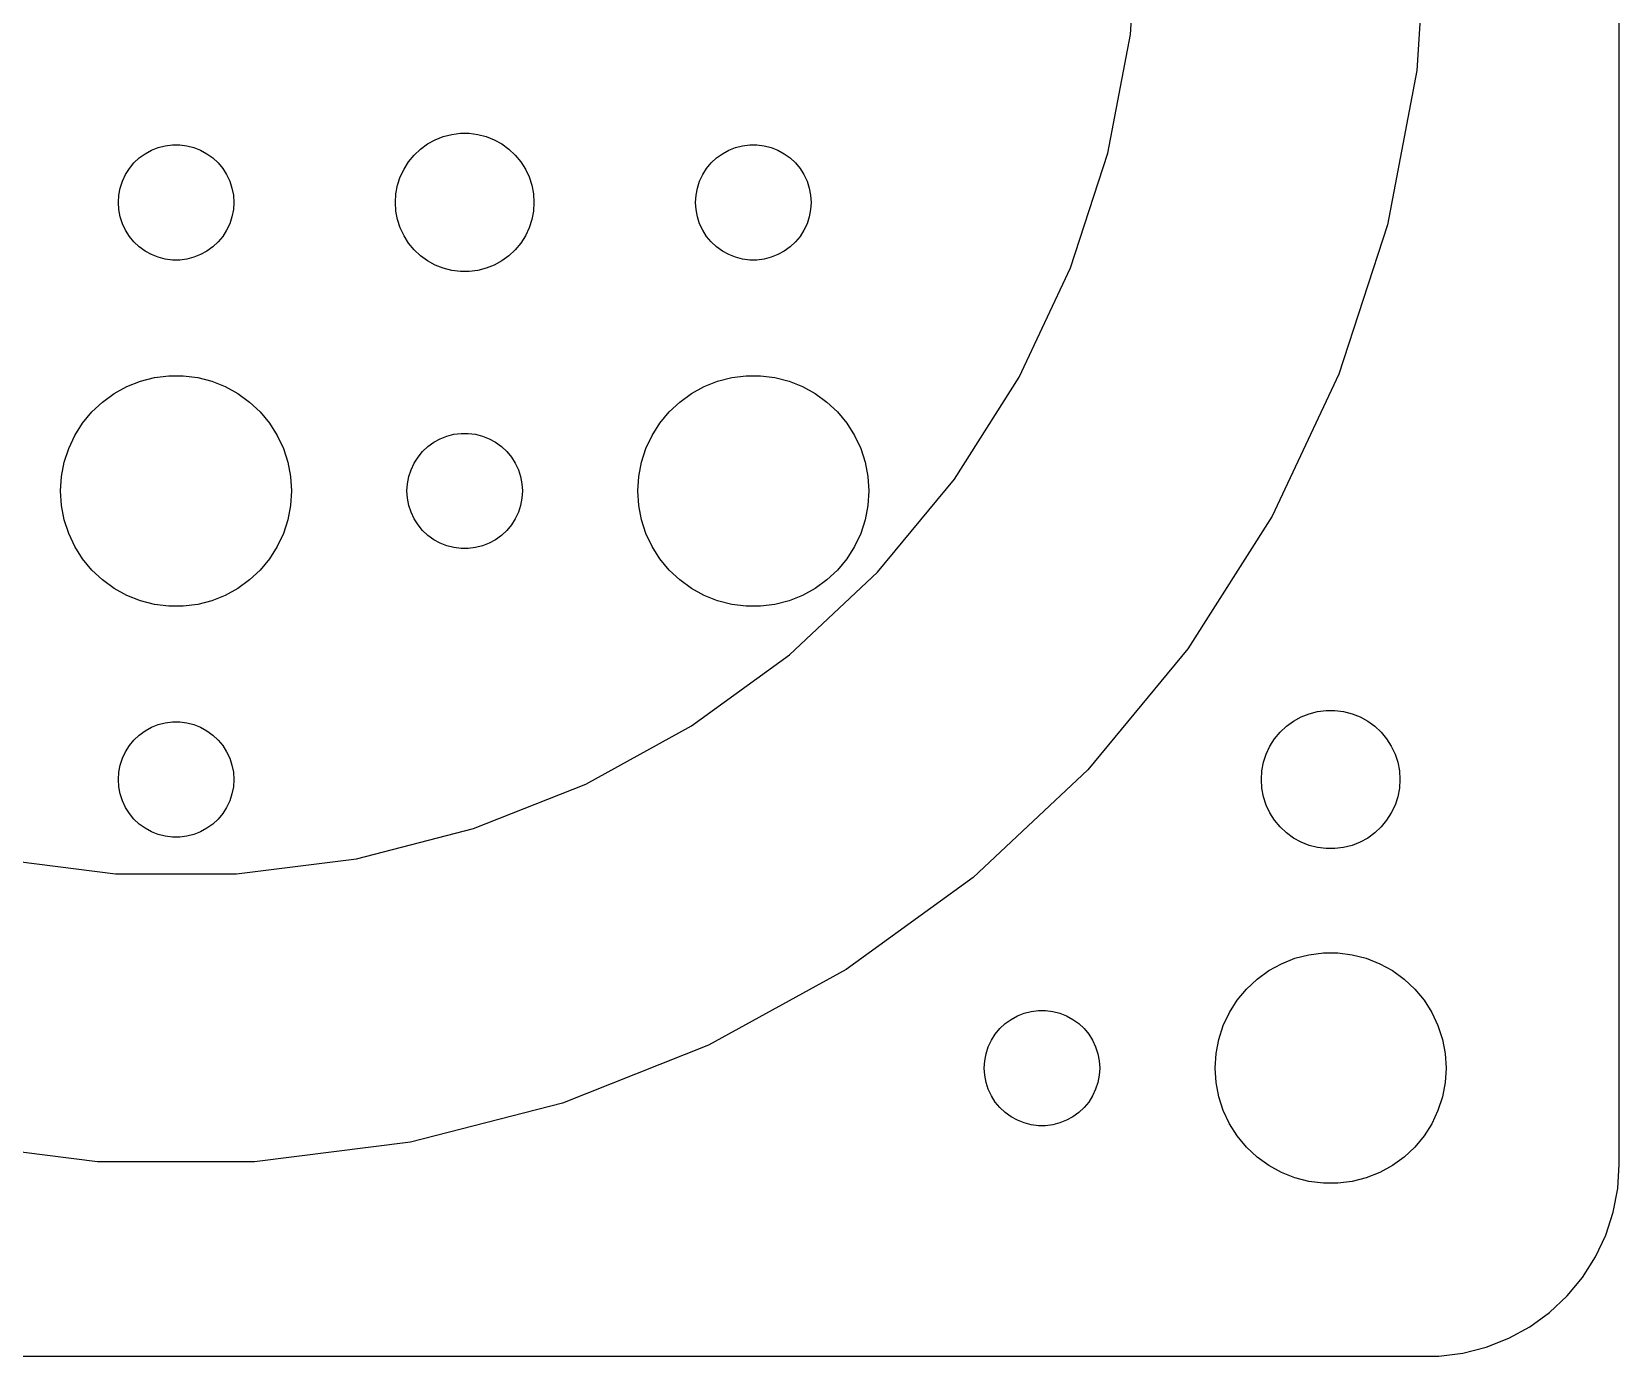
# Model space of a CAD drawing. Header units: metres. Extents: x -38 to 38, y -37 to 205.
# Drawn here: x -3.75 to 37.5, y 130.51 to 164.94 of the extents above; entities that cross this region are included whole.
import ezdxf

# ---------------------------------------------------------------- set-up
doc = ezdxf.new("R2010")
doc.units = ezdxf.units.M

msp = doc.modelspace()

# ---------------------------------------------------------------- linework, layer by layer
for p, q in [((37.5, 135.5), (37.5, 200.5)), ((24.8029, 164.867), (25, 168)), ((32.5, 168), (32.2437, 163.927)), ((24.2146, 161.783), (24.8029, 164.867)), ((32.2437, 163.927), (31.4789, 159.918)), ((6.53551, 162.02), (6.7336, 162.129)), ((6.7336, 162.129), (6.94376, 162.212)), ((6.94376, 162.212), (7.1627, 162.268)), ((7.1627, 162.268), (7.38696, 162.296)), ((7.38696, 162.296), (7.61302, 162.296)), ((7.61302, 162.296), (7.83728, 162.268)), ((7.83728, 162.268), (8.05623, 162.212)), ((8.05623, 162.212), (8.26639, 162.129)), ((8.26639, 162.129), (8.46448, 162.02)), ((-0.956131, 161.656), (-0.803726, 161.766)), ((-0.803726, 161.766), (-0.638657, 161.857)), ((-0.638657, 161.857), (-0.463516, 161.927)), ((-0.463516, 161.927), (-0.281067, 161.973)), ((-0.281067, 161.973), (-0.094177, 161.997)), ((-0.094177, 161.997), (0.094177, 161.997)), ((0.094177, 161.997), (0.281067, 161.973)), ((0.281067, 161.973), (0.463516, 161.927)), ((0.463516, 161.927), (0.638657, 161.857)), ((0.638657, 161.857), (0.803726, 161.766)), ((0.803726, 161.766), (0.956131, 161.656)), ((6.04376, 161.558), (6.18785, 161.732)), ((6.18785, 161.732), (6.35263, 161.887)), ((6.35263, 161.887), (6.53551, 162.02)), ((8.46448, 162.02), (8.64735, 161.887)), ((8.64735, 161.887), (8.81213, 161.732)), ((8.81213, 161.732), (8.95622, 161.558)), ((14.0439, 161.656), (14.1963, 161.766)), ((14.1963, 161.766), (14.3613, 161.857)), ((14.3613, 161.857), (14.5365, 161.927)), ((14.5365, 161.927), (14.7189, 161.973)), ((14.7189, 161.973), (14.9058, 161.997)), ((14.9058, 161.997), (15.0942, 161.997)), ((15.0942, 161.997), (15.2811, 161.973)), ((15.2811, 161.973), (15.4635, 161.927)), ((15.4635, 161.927), (15.6387, 161.857)), ((15.6387, 161.857), (15.8037, 161.766)), ((15.8037, 161.766), (15.9561, 161.656)), ((23.2444, 158.797), (24.2146, 161.783)), ((-1.31445, 161.223), (-1.21352, 161.382)), ((-1.21352, 161.382), (-1.09344, 161.527)), ((-1.09344, 161.527), (-0.956131, 161.656)), ((0.956131, 161.656), (1.09344, 161.527)), ((1.09344, 161.527), (1.21352, 161.382)), ((1.21352, 161.382), (1.31445, 161.223)), ((5.8264, 161.163), (5.92264, 161.367)), ((5.92264, 161.367), (6.04376, 161.558)), ((8.95622, 161.558), (9.07735, 161.367)), ((9.07735, 161.367), (9.17358, 161.163)), ((13.6855, 161.223), (13.7865, 161.382)), ((13.7865, 161.382), (13.9065, 161.527)), ((13.9065, 161.527), (14.0439, 161.656)), ((15.9561, 161.656), (16.0934, 161.527)), ((16.0934, 161.527), (16.2135, 161.382)), ((16.2135, 161.382), (16.3145, 161.223)), ((-1.45287, 160.873), (-1.39465, 161.052)), ((-1.39465, 161.052), (-1.31445, 161.223)), ((1.31445, 161.223), (1.39465, 161.052)), ((1.39465, 161.052), (1.45287, 160.873)), ((5.71419, 160.726), (5.75655, 160.948)), ((5.75655, 160.948), (5.8264, 161.163)), ((9.17358, 161.163), (9.24344, 160.948)), ((9.24344, 160.948), (9.2858, 160.726)), ((13.5471, 160.873), (13.6053, 161.052)), ((13.6053, 161.052), (13.6855, 161.223)), ((16.3145, 161.223), (16.3947, 161.052)), ((16.3947, 161.052), (16.4529, 160.873)), ((-1.5, 160.5), (-1.48816, 160.688)), ((-1.48816, 160.312), (-1.5, 160.5)), ((-1.48816, 160.688), (-1.45287, 160.873)), ((1.45287, 160.873), (1.48816, 160.688)), ((1.48816, 160.688), (1.5, 160.5)), ((1.5, 160.5), (1.48816, 160.312)), ((5.7, 160.5), (5.71419, 160.726)), ((5.71419, 160.274), (5.7, 160.5)), ((9.2858, 160.726), (9.29999, 160.5)), ((9.29999, 160.5), (9.2858, 160.274)), ((13.5, 160.5), (13.5118, 160.688)), ((13.5118, 160.312), (13.5, 160.5)), ((13.5118, 160.688), (13.5471, 160.873)), ((16.4529, 160.873), (16.4882, 160.688)), ((16.4882, 160.688), (16.5, 160.5)), ((16.5, 160.5), (16.4882, 160.312)), ((-1.45287, 160.127), (-1.48816, 160.312)), ((-1.39465, 159.948), (-1.45287, 160.127)), ((1.45287, 160.127), (1.39465, 159.948)), ((1.48816, 160.312), (1.45287, 160.127)), ((5.75655, 160.052), (5.71419, 160.274)), ((5.8264, 159.837), (5.75655, 160.052)), ((9.24344, 160.052), (9.17358, 159.837)), ((9.2858, 160.274), (9.24344, 160.052)), ((13.5471, 160.127), (13.5118, 160.312)), ((13.6053, 159.948), (13.5471, 160.127)), ((16.4529, 160.127), (16.3947, 159.948)), ((16.4882, 160.312), (16.4529, 160.127)), ((-1.31445, 159.777), (-1.39465, 159.948)), ((-1.21352, 159.618), (-1.31445, 159.777)), ((1.31445, 159.777), (1.21352, 159.618)), ((1.39465, 159.948), (1.31445, 159.777)), ((5.92264, 159.633), (5.8264, 159.837)), ((9.17358, 159.837), (9.07735, 159.633)), ((13.6855, 159.777), (13.6053, 159.948)), ((13.7865, 159.618), (13.6855, 159.777)), ((16.3145, 159.777), (16.2135, 159.618)), ((16.3947, 159.948), (16.3145, 159.777)), ((31.4789, 159.918), (30.2177, 156.036)), ((-1.09344, 159.473), (-1.21352, 159.618)), ((-0.956131, 159.344), (-1.09344, 159.473)), ((-0.803726, 159.234), (-0.956131, 159.344)), ((-0.638657, 159.143), (-0.803726, 159.234)), ((0.803726, 159.234), (0.638657, 159.143)), ((0.956131, 159.344), (0.803726, 159.234)), ((1.09344, 159.473), (0.956131, 159.344)), ((1.21352, 159.618), (1.09344, 159.473)), ((6.04376, 159.442), (5.92264, 159.633)), ((6.18785, 159.268), (6.04376, 159.442)), ((6.35263, 159.113), (6.18785, 159.268)), ((8.81213, 159.268), (8.64735, 159.113)), ((8.95622, 159.442), (8.81213, 159.268)), ((9.07735, 159.633), (8.95622, 159.442)), ((13.9065, 159.473), (13.7865, 159.618)), ((14.0439, 159.344), (13.9065, 159.473)), ((14.1963, 159.234), (14.0439, 159.344)), ((14.3613, 159.143), (14.1963, 159.234)), ((15.8037, 159.234), (15.6387, 159.143)), ((15.9561, 159.344), (15.8037, 159.234)), ((16.0934, 159.473), (15.9561, 159.344)), ((16.2135, 159.618), (16.0934, 159.473)), ((-0.463516, 159.073), (-0.638657, 159.143)), ((-0.281067, 159.027), (-0.463516, 159.073)), ((-0.094177, 159.003), (-0.281067, 159.027)), ((0.094177, 159.003), (-0.094177, 159.003)), ((0.281067, 159.027), (0.094177, 159.003)), ((0.463516, 159.073), (0.281067, 159.027)), ((0.638657, 159.143), (0.463516, 159.073)), ((6.53551, 158.98), (6.35263, 159.113)), ((6.7336, 158.871), (6.53551, 158.98)), ((6.94376, 158.788), (6.7336, 158.871)), ((8.26639, 158.871), (8.05623, 158.788)), ((8.46448, 158.98), (8.26639, 158.871)), ((8.64735, 159.113), (8.46448, 158.98)), ((14.5365, 159.073), (14.3613, 159.143)), ((14.7189, 159.027), (14.5365, 159.073)), ((14.9058, 159.003), (14.7189, 159.027)), ((15.0942, 159.003), (14.9058, 159.003)), ((15.2811, 159.027), (15.0942, 159.003)), ((15.4635, 159.073), (15.2811, 159.027)), ((15.6387, 159.143), (15.4635, 159.073)), ((7.1627, 158.732), (6.94376, 158.788)), ((7.38696, 158.704), (7.1627, 158.732)), ((7.61302, 158.704), (7.38696, 158.704)), ((7.83728, 158.732), (7.61302, 158.704)), ((8.05623, 158.788), (7.83728, 158.732)), ((21.9077, 155.956), (23.2444, 158.797)), ((-0.927048, 155.853), (-0.562134, 155.947)), ((-0.562134, 155.947), (-0.18837, 155.994)), ((-0.18837, 155.994), (0.18837, 155.994)), ((0.18837, 155.994), (0.562134, 155.947)), ((0.562134, 155.947), (0.927048, 155.853)), ((14.0729, 155.853), (14.4379, 155.947)), ((14.4379, 155.947), (14.8116, 155.994)), ((14.8116, 155.994), (15.1884, 155.994)), ((15.1884, 155.994), (15.5621, 155.947)), ((15.5621, 155.947), (15.927, 155.853)), ((20.2254, 153.305), (21.9077, 155.956)), ((30.2177, 156.036), (28.48, 152.343)), ((-1.91226, 155.312), (-1.60747, 155.533)), ((-1.60747, 155.533), (-1.27733, 155.714)), ((-1.27733, 155.714), (-0.927048, 155.853)), ((0.927048, 155.853), (1.27733, 155.714)), ((1.27733, 155.714), (1.60747, 155.533)), ((1.60747, 155.533), (1.91226, 155.312)), ((13.0877, 155.312), (13.3925, 155.533)), ((13.3925, 155.533), (13.7227, 155.714)), ((13.7227, 155.714), (14.0729, 155.853)), ((15.927, 155.853), (16.2773, 155.714)), ((16.2773, 155.714), (16.6075, 155.533)), ((16.6075, 155.533), (16.9123, 155.312)), ((-2.1869, 155.054), (-1.91226, 155.312)), ((1.91226, 155.312), (2.1869, 155.054)), ((12.8131, 155.054), (13.0877, 155.312)), ((16.9123, 155.312), (17.1869, 155.054)), ((-2.62891, 154.445), (-2.42705, 154.763)), ((-2.42705, 154.763), (-2.1869, 155.054)), ((2.1869, 155.054), (2.42705, 154.763)), ((2.42705, 154.763), (2.62891, 154.445)), ((12.3711, 154.445), (12.5729, 154.763)), ((12.5729, 154.763), (12.8131, 155.054)), ((17.1869, 155.054), (17.427, 154.763)), ((17.427, 154.763), (17.6289, 154.445)), ((-2.78932, 154.104), (-2.62891, 154.445)), ((2.62891, 154.445), (2.78932, 154.104)), ((6.69626, 154.266), (6.86133, 154.357)), ((6.86133, 154.357), (7.03647, 154.427)), ((7.03647, 154.427), (7.21892, 154.473)), ((7.21892, 154.473), (7.40581, 154.497)), ((7.40581, 154.497), (7.59418, 154.497)), ((7.59418, 154.497), (7.78107, 154.473)), ((7.78107, 154.473), (7.96352, 154.427)), ((7.96352, 154.427), (8.13866, 154.357)), ((8.13866, 154.357), (8.30373, 154.266)), ((12.2107, 154.104), (12.3711, 154.445)), ((17.6289, 154.445), (17.7893, 154.104)), ((-2.90575, 153.746), (-2.78932, 154.104)), ((2.78932, 154.104), (2.90575, 153.746)), ((6.18553, 153.723), (6.28647, 153.882)), ((6.28647, 153.882), (6.40654, 154.027)), ((6.40654, 154.027), (6.54385, 154.156)), ((6.54385, 154.156), (6.69626, 154.266)), ((8.30373, 154.266), (8.45613, 154.156)), ((8.45613, 154.156), (8.59344, 154.027)), ((8.59344, 154.027), (8.71352, 153.882)), ((8.71352, 153.882), (8.81445, 153.723)), ((12.0942, 153.746), (12.2107, 154.104)), ((17.7893, 154.104), (17.9057, 153.746)), ((-2.97633, 153.376), (-2.90575, 153.746)), ((2.90575, 153.746), (2.97633, 153.376)), ((6.04712, 153.373), (6.10533, 153.552)), ((6.10533, 153.552), (6.18553, 153.723)), ((8.81445, 153.723), (8.89465, 153.552)), ((8.89465, 153.552), (8.95287, 153.373)), ((12.0237, 153.376), (12.0942, 153.746)), ((17.9057, 153.746), (17.9763, 153.376)), ((-3, 153), (-2.97633, 153.376)), ((2.97633, 153.376), (3, 153)), ((6, 153), (6.01183, 153.188)), ((6.01183, 153.188), (6.04712, 153.373)), ((8.95287, 153.373), (8.98816, 153.188)), ((8.98816, 153.188), (9, 153)), ((12, 153), (12.0237, 153.376)), ((17.9763, 153.376), (18, 153)), ((18.2242, 150.886), (20.2254, 153.305)), ((-2.97633, 152.624), (-3, 153)), ((3, 153), (2.97633, 152.624)), ((6.01183, 152.812), (6, 153)), ((6.04712, 152.627), (6.01183, 152.812)), ((6.10533, 152.448), (6.04712, 152.627)), ((8.95287, 152.627), (8.89465, 152.448)), ((8.98816, 152.812), (8.95287, 152.627)), ((9, 153), (8.98816, 152.812)), ((12.0237, 152.624), (12, 153)), ((18, 153), (17.9763, 152.624)), ((-2.90575, 152.254), (-2.97633, 152.624)), ((-2.78932, 151.896), (-2.90575, 152.254)), ((2.90575, 152.254), (2.78932, 151.896)), ((2.97633, 152.624), (2.90575, 152.254)), ((6.18553, 152.277), (6.10533, 152.448)), ((6.28647, 152.118), (6.18553, 152.277)), ((8.81445, 152.277), (8.71352, 152.118)), ((8.89465, 152.448), (8.81445, 152.277)), ((12.0942, 152.254), (12.0237, 152.624)), ((12.2107, 151.896), (12.0942, 152.254)), ((17.9057, 152.254), (17.7893, 151.896)), ((17.9763, 152.624), (17.9057, 152.254)), ((28.48, 152.343), (26.293, 148.897)), ((-2.62891, 151.555), (-2.78932, 151.896)), ((2.78932, 151.896), (2.62891, 151.555)), ((6.40654, 151.973), (6.28647, 152.118)), ((6.54385, 151.844), (6.40654, 151.973)), ((6.69626, 151.734), (6.54385, 151.844)), ((8.45613, 151.844), (8.30373, 151.734)), ((8.59344, 151.973), (8.45613, 151.844)), ((8.71352, 152.118), (8.59344, 151.973)), ((12.3711, 151.555), (12.2107, 151.896)), ((17.7893, 151.896), (17.6289, 151.555)), ((-2.42705, 151.237), (-2.62891, 151.555)), ((2.62891, 151.555), (2.42705, 151.237)), ((6.86133, 151.643), (6.69626, 151.734)), ((7.03647, 151.573), (6.86133, 151.643)), ((7.21892, 151.527), (7.03647, 151.573)), ((7.40581, 151.503), (7.21892, 151.527)), ((7.59418, 151.503), (7.40581, 151.503)), ((7.78107, 151.527), (7.59418, 151.503)), ((7.96352, 151.573), (7.78107, 151.527)), ((8.13866, 151.643), (7.96352, 151.573)), ((8.30373, 151.734), (8.13866, 151.643)), ((12.5729, 151.237), (12.3711, 151.555)), ((17.6289, 151.555), (17.427, 151.237)), ((-2.1869, 150.946), (-2.42705, 151.237)), ((2.42705, 151.237), (2.1869, 150.946)), ((12.8131, 150.946), (12.5729, 151.237)), ((17.427, 151.237), (17.1869, 150.946)), ((-1.91226, 150.688), (-2.1869, 150.946)), ((-1.60747, 150.467), (-1.91226, 150.688)), ((1.91226, 150.688), (1.60747, 150.467)), ((2.1869, 150.946), (1.91226, 150.688)), ((13.0877, 150.688), (12.8131, 150.946)), ((13.3925, 150.467), (13.0877, 150.688)), ((15.9356, 148.737), (18.2242, 150.886)), ((16.9123, 150.688), (16.6075, 150.467)), ((17.1869, 150.946), (16.9123, 150.688)), ((-1.27733, 150.286), (-1.60747, 150.467)), ((-0.927048, 150.147), (-1.27733, 150.286)), ((1.27733, 150.286), (0.927048, 150.147)), ((1.60747, 150.467), (1.27733, 150.286)), ((13.7227, 150.286), (13.3925, 150.467)), ((14.0729, 150.147), (13.7227, 150.286)), ((16.2773, 150.286), (15.927, 150.147)), ((16.6075, 150.467), (16.2773, 150.286)), ((-0.562134, 150.053), (-0.927048, 150.147)), ((-0.18837, 150.006), (-0.562134, 150.053)), ((0.18837, 150.006), (-0.18837, 150.006)), ((0.562134, 150.053), (0.18837, 150.006)), ((0.927048, 150.147), (0.562134, 150.053)), ((14.4379, 150.053), (14.0729, 150.147)), ((14.8116, 150.006), (14.4379, 150.053)), ((15.1884, 150.006), (14.8116, 150.006)), ((15.5621, 150.053), (15.1884, 150.006)), ((15.927, 150.147), (15.5621, 150.053)), ((13.3957, 146.892), (15.9356, 148.737)), ((26.293, 148.897), (23.6915, 145.752)), ((29.4438, 147.212), (29.6627, 147.268)), ((29.6627, 147.268), (29.887, 147.296)), ((29.887, 147.296), (30.113, 147.296)), ((30.113, 147.296), (30.3373, 147.268)), ((30.3373, 147.268), (30.5562, 147.212)), ((-0.803726, 146.766), (-0.638657, 146.857)), ((-0.638657, 146.857), (-0.463516, 146.927)), ((-0.463516, 146.927), (-0.281067, 146.973)), ((-0.281067, 146.973), (-0.094177, 146.997)), ((-0.094177, 146.997), (0.094177, 146.997)), ((0.094177, 146.997), (0.281067, 146.973)), ((0.281067, 146.973), (0.463516, 146.927)), ((0.463516, 146.927), (0.638657, 146.857)), ((0.638657, 146.857), (0.803726, 146.766)), ((10.6445, 145.379), (13.3957, 146.892)), ((28.6879, 146.732), (28.8526, 146.887)), ((28.8526, 146.887), (29.0355, 147.02)), ((29.0355, 147.02), (29.2336, 147.129)), ((29.2336, 147.129), (29.4438, 147.212)), ((30.5562, 147.212), (30.7664, 147.129)), ((30.7664, 147.129), (30.9645, 147.02)), ((30.9645, 147.02), (31.1474, 146.887)), ((31.1474, 146.887), (31.3121, 146.732)), ((-1.21352, 146.382), (-1.09344, 146.527)), ((-1.09344, 146.527), (-0.956131, 146.656)), ((-0.956131, 146.656), (-0.803726, 146.766)), ((0.803726, 146.766), (0.956131, 146.656)), ((0.956131, 146.656), (1.09344, 146.527)), ((1.09344, 146.527), (1.21352, 146.382)), ((28.4226, 146.367), (28.5438, 146.558)), ((28.5438, 146.558), (28.6879, 146.732)), ((31.3121, 146.732), (31.4562, 146.558)), ((31.4562, 146.558), (31.5773, 146.367)), ((-1.45287, 145.873), (-1.39465, 146.052)), ((-1.39465, 146.052), (-1.31445, 146.223)), ((-1.31445, 146.223), (-1.21352, 146.382)), ((1.21352, 146.382), (1.31445, 146.223)), ((1.31445, 146.223), (1.39465, 146.052)), ((1.39465, 146.052), (1.45287, 145.873)), ((28.2565, 145.948), (28.3264, 146.163)), ((28.3264, 146.163), (28.4226, 146.367)), ((31.5773, 146.367), (31.6736, 146.163)), ((31.6736, 146.163), (31.7434, 145.948)), ((-1.5, 145.5), (-1.48816, 145.688)), ((-1.48816, 145.688), (-1.45287, 145.873)), ((1.45287, 145.873), (1.48816, 145.688)), ((1.48816, 145.688), (1.5, 145.5)), ((23.6915, 145.752), (20.7163, 142.958)), ((28.2, 145.5), (28.2142, 145.726)), ((28.2142, 145.726), (28.2565, 145.948)), ((31.7434, 145.948), (31.7858, 145.726)), ((31.7858, 145.726), (31.8, 145.5)), ((-1.48816, 145.312), (-1.5, 145.5)), ((-1.45287, 145.127), (-1.48816, 145.312)), ((1.48816, 145.312), (1.45287, 145.127)), ((1.5, 145.5), (1.48816, 145.312)), ((7.72542, 144.224), (10.6445, 145.379)), ((28.2142, 145.274), (28.2, 145.5)), ((28.2565, 145.052), (28.2142, 145.274)), ((31.7858, 145.274), (31.7434, 145.052)), ((31.8, 145.5), (31.7858, 145.274)), ((-1.39465, 144.948), (-1.45287, 145.127)), ((-1.31445, 144.777), (-1.39465, 144.948)), ((1.39465, 144.948), (1.31445, 144.777)), ((1.45287, 145.127), (1.39465, 144.948)), ((28.3264, 144.837), (28.2565, 145.052)), ((28.4226, 144.633), (28.3264, 144.837)), ((31.6736, 144.837), (31.5773, 144.633)), ((31.7434, 145.052), (31.6736, 144.837)), ((-1.21352, 144.618), (-1.31445, 144.777)), ((-1.09344, 144.473), (-1.21352, 144.618)), ((-0.956131, 144.344), (-1.09344, 144.473)), ((1.09344, 144.473), (0.956131, 144.344)), ((1.21352, 144.618), (1.09344, 144.473)), ((1.31445, 144.777), (1.21352, 144.618)), ((28.5438, 144.442), (28.4226, 144.633)), ((28.6879, 144.268), (28.5438, 144.442)), ((31.4562, 144.442), (31.3121, 144.268)), ((31.5773, 144.633), (31.4562, 144.442)), ((-0.803726, 144.234), (-0.956131, 144.344)), ((-0.638657, 144.143), (-0.803726, 144.234)), ((-0.463516, 144.073), (-0.638657, 144.143)), ((-0.281067, 144.027), (-0.463516, 144.073)), ((-0.094177, 144.003), (-0.281067, 144.027)), ((0.094177, 144.003), (-0.094177, 144.003)), ((0.281067, 144.027), (0.094177, 144.003)), ((0.463516, 144.073), (0.281067, 144.027)), ((0.638657, 144.143), (0.463516, 144.073)), ((0.803726, 144.234), (0.638657, 144.143)), ((0.956131, 144.344), (0.803726, 144.234)), ((4.68452, 143.443), (7.72542, 144.224)), ((28.8526, 144.113), (28.6879, 144.268)), ((29.0355, 143.98), (28.8526, 144.113)), ((29.2336, 143.871), (29.0355, 143.98)), ((30.9645, 143.98), (30.7664, 143.871)), ((31.1474, 144.113), (30.9645, 143.98)), ((31.3121, 144.268), (31.1474, 144.113)), ((29.4438, 143.788), (29.2336, 143.871)), ((29.6627, 143.732), (29.4438, 143.788)), ((29.887, 143.704), (29.6627, 143.732)), ((30.113, 143.704), (29.887, 143.704)), ((30.3373, 143.732), (30.113, 143.704)), ((30.5562, 143.788), (30.3373, 143.732)), ((30.7664, 143.871), (30.5562, 143.788)), ((-4.68452, 143.443), (-1.56975, 143.049)), ((1.56975, 143.049), (4.68452, 143.443)), ((-1.56975, 143.049), (1.56975, 143.049)), ((20.7163, 142.958), (17.4144, 140.559)), ((28.3925, 140.533), (28.7227, 140.714)), ((28.7227, 140.714), (29.0729, 140.853)), ((29.0729, 140.853), (29.4379, 140.947)), ((29.4379, 140.947), (29.8116, 140.994)), ((29.8116, 140.994), (30.1884, 140.994)), ((30.1884, 140.994), (30.5621, 140.947)), ((30.5621, 140.947), (30.927, 140.853)), ((30.927, 140.853), (31.2773, 140.714)), ((31.2773, 140.714), (31.6075, 140.533)), ((17.4144, 140.559), (13.8378, 138.593)), ((27.8131, 140.054), (28.0877, 140.312)), ((28.0877, 140.312), (28.3925, 140.533)), ((31.6075, 140.533), (31.9123, 140.312)), ((31.9123, 140.312), (32.1869, 140.054)), ((27.5729, 139.763), (27.8131, 140.054)), ((32.1869, 140.054), (32.427, 139.763)), ((21.8613, 139.357), (22.0365, 139.427)), ((22.0365, 139.427), (22.2189, 139.473)), ((22.2189, 139.473), (22.4058, 139.497)), ((22.4058, 139.497), (22.5942, 139.497)), ((22.5942, 139.497), (22.7811, 139.473)), ((22.7811, 139.473), (22.9635, 139.427)), ((22.9635, 139.427), (23.1387, 139.357)), ((27.2107, 139.104), (27.3711, 139.445)), ((27.3711, 139.445), (27.5729, 139.763)), ((32.427, 139.763), (32.6289, 139.445)), ((32.6289, 139.445), (32.7893, 139.104)), ((21.2865, 138.882), (21.4065, 139.027)), ((21.4065, 139.027), (21.5439, 139.156)), ((21.5439, 139.156), (21.6963, 139.266)), ((21.6963, 139.266), (21.8613, 139.357)), ((23.1387, 139.357), (23.3037, 139.266)), ((23.3037, 139.266), (23.4561, 139.156)), ((23.4561, 139.156), (23.5934, 139.027)), ((23.5934, 139.027), (23.7135, 138.882)), ((27.0942, 138.746), (27.2107, 139.104)), ((32.7893, 139.104), (32.9057, 138.746)), ((21.1053, 138.552), (21.1855, 138.723)), ((21.1855, 138.723), (21.2865, 138.882)), ((23.7135, 138.882), (23.8145, 138.723)), ((23.8145, 138.723), (23.8947, 138.552)), ((27.0237, 138.376), (27.0942, 138.746)), ((32.9057, 138.746), (32.9763, 138.376)), ((13.8378, 138.593), (10.043, 137.091)), ((21, 138), (21.0118, 138.188)), ((21.0118, 138.188), (21.0471, 138.373)), ((21.0471, 138.373), (21.1053, 138.552)), ((23.8947, 138.552), (23.9529, 138.373)), ((23.9529, 138.373), (23.9882, 138.188)), ((23.9882, 138.188), (24, 138)), ((27, 138), (27.0237, 138.376)), ((32.9763, 138.376), (33, 138)), ((21.0118, 137.812), (21, 138)), ((21.0471, 137.627), (21.0118, 137.812)), ((23.9882, 137.812), (23.9529, 137.627)), ((24, 138), (23.9882, 137.812)), ((27.0237, 137.624), (27, 138)), ((33, 138), (32.9763, 137.624)), ((21.1053, 137.448), (21.0471, 137.627)), ((21.1855, 137.277), (21.1053, 137.448)), ((23.8947, 137.448), (23.8145, 137.277)), ((23.9529, 137.627), (23.8947, 137.448)), ((27.0942, 137.254), (27.0237, 137.624)), ((32.9763, 137.624), (32.9057, 137.254)), ((10.043, 137.091), (6.08989, 136.076)), ((21.2865, 137.118), (21.1855, 137.277)), ((21.4065, 136.973), (21.2865, 137.118)), ((21.5439, 136.844), (21.4065, 136.973)), ((23.5934, 136.973), (23.4561, 136.844)), ((23.7135, 137.118), (23.5934, 136.973)), ((23.8145, 137.277), (23.7135, 137.118)), ((27.2107, 136.896), (27.0942, 137.254)), ((32.9057, 137.254), (32.7893, 136.896)), ((21.6963, 136.734), (21.5439, 136.844)), ((21.8613, 136.643), (21.6963, 136.734)), ((22.0365, 136.573), (21.8613, 136.643)), ((22.2189, 136.527), (22.0365, 136.573)), ((22.9635, 136.573), (22.7811, 136.527)), ((23.1387, 136.643), (22.9635, 136.573)), ((23.3037, 136.734), (23.1387, 136.643)), ((23.4561, 136.844), (23.3037, 136.734)), ((27.3711, 136.555), (27.2107, 136.896)), ((27.5729, 136.237), (27.3711, 136.555)), ((32.6289, 136.555), (32.427, 136.237)), ((32.7893, 136.896), (32.6289, 136.555)), ((22.4058, 136.503), (22.2189, 136.527)), ((22.5942, 136.503), (22.4058, 136.503)), ((22.7811, 136.527), (22.5942, 136.503)), ((27.8131, 135.946), (27.5729, 136.237)), ((32.427, 136.237), (32.1869, 135.946)), ((-2.04068, 135.564), (-6.08989, 136.076)), ((6.08989, 136.076), (2.04068, 135.564)), ((28.0877, 135.688), (27.8131, 135.946)), ((32.1869, 135.946), (31.9123, 135.688)), ((2.04068, 135.564), (-2.04068, 135.564)), ((28.3925, 135.467), (28.0877, 135.688)), ((28.7227, 135.286), (28.3925, 135.467)), ((31.6075, 135.467), (31.2773, 135.286)), ((31.9123, 135.688), (31.6075, 135.467)), ((37.4606, 134.873), (37.5, 135.5)), ((29.0729, 135.147), (28.7227, 135.286)), ((29.4379, 135.053), (29.0729, 135.147)), ((29.8116, 135.006), (29.4379, 135.053)), ((30.1884, 135.006), (29.8116, 135.006)), ((30.5621, 135.053), (30.1884, 135.006)), ((30.927, 135.147), (30.5621, 135.053)), ((31.2773, 135.286), (30.927, 135.147)), ((37.3429, 134.257), (37.4606, 134.873)), ((37.1489, 133.659), (37.3429, 134.257)), ((36.8815, 133.091), (37.1489, 133.659)), ((36.5451, 132.561), (36.8815, 133.091)), ((36.1448, 132.077), (36.5451, 132.561)), ((35.6871, 131.647), (36.1448, 132.077)), ((35.1791, 131.278), (35.6871, 131.647)), ((34.6289, 130.976), (35.1791, 131.278)), ((34.0451, 130.745), (34.6289, 130.976)), ((-32.8139, 130.51), (32.8139, 130.51)), ((32.8139, 130.51), (33.4369, 130.589)), ((33.4369, 130.589), (34.0451, 130.745))]:
    msp.add_line(p, q)

doc.saveas('drawing.dxf')
